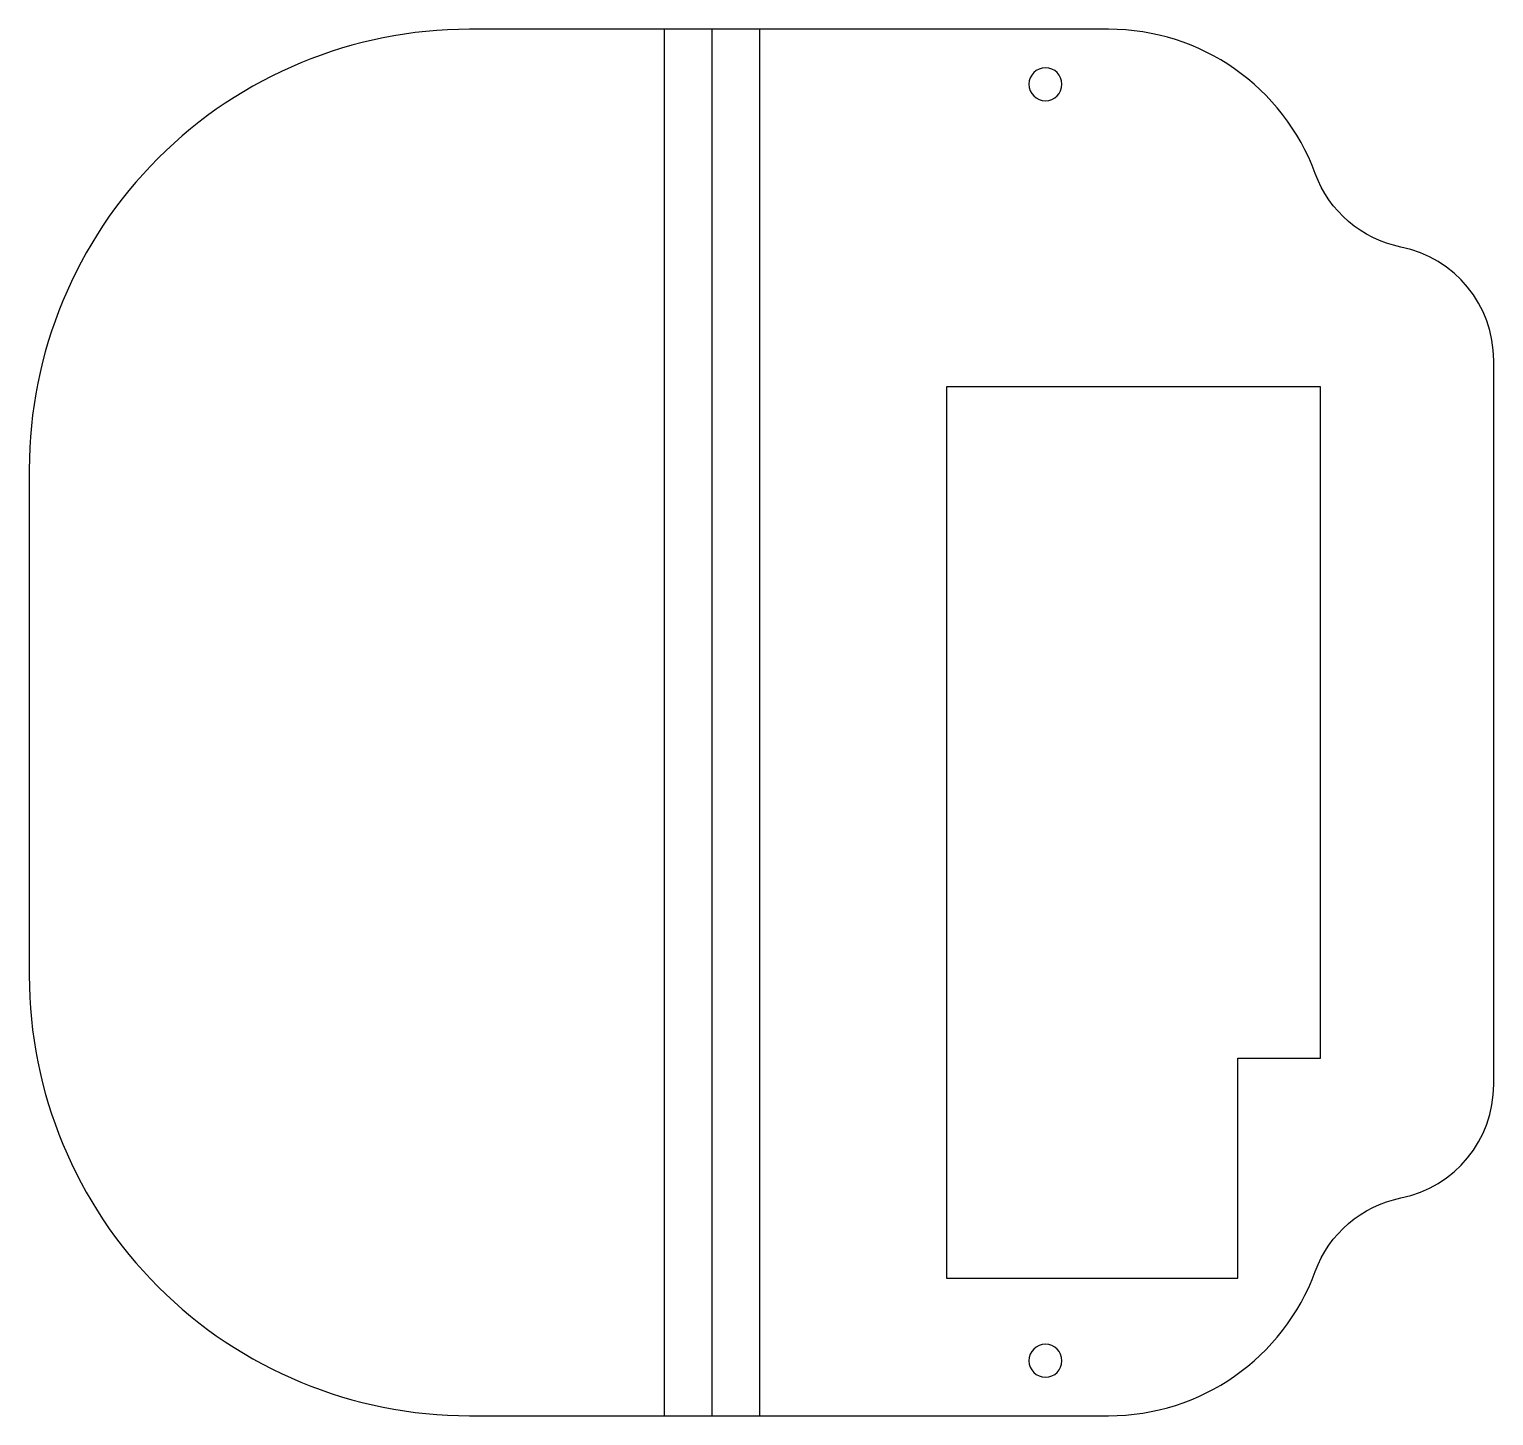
# Model space of a CAD drawing. Header units: millimetres. Extents: x -40 to 93, y 0 to 126.
import ezdxf

# ---------------------------------------------------------------- set-up
doc = ezdxf.new("R2010")
doc.units = ezdxf.units.MM

msp = doc.modelspace()

# ---------------------------------------------------------------- linework, layer by layer
at = {"layer": 'BEND'}
msp.add_line((22.04, 126), (22.04, 0), dxfattribs=at)
at = {"layer": 'BEND_EXTENT'}
for p, q in [((17.74, 0), (17.74, 126)), ((26.35, 126), (26.35, 0))]:
    msp.add_line(p, q, dxfattribs=at)
at = {"layer": 'INTERIOR_PROFILES'}
msp.add_lwpolyline([(69.85, 32.5), (77.35, 32.5), (77.35, 93.5), (43.35, 93.5), (43.35, 12.5), (69.85, 12.5)], close=True, dxfattribs=at)
at = {"layer": 'INTERIOR_PROFILES', "extrusion": (0, 0, -1)}
for centre in [(-52.35, 121), (-52.35, 5)]:
    msp.add_circle(centre, 1.5, dxfattribs=at)
at = {"layer": 'OUTER_PROFILES'}
msp.add_lwpolyline([(-40, 40, 0.414214), (0, 0), (58.09, 0, 0.314643), (76.87, 13.11, -0.260972), (84.66, 19.79, 0.357275), (93.09, 30.09), (93.09, 95.91, 0.357275), (84.66, 106.21, -0.260972), (76.87, 112.89, 0.314643), (58.09, 126), (0, 126, 0.414214), (-40, 86)], format="xyb", close=True, dxfattribs=at)

doc.saveas('drawing.dxf')
